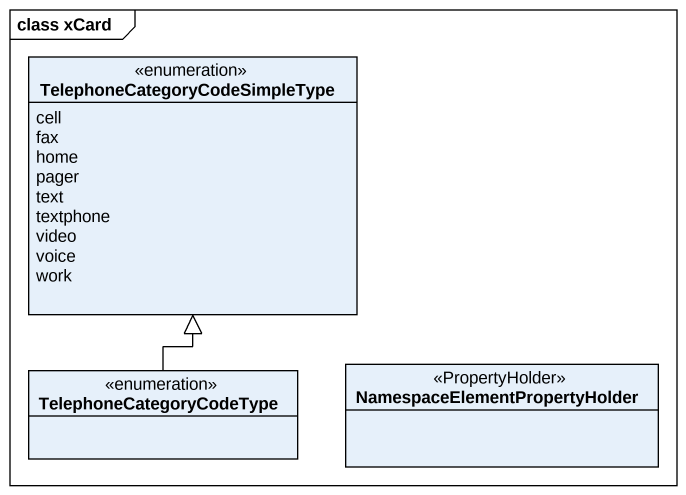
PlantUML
@startuml
mainframe class xCard
hide circle
hide empty members
enum "TelephoneCategoryCodeSimpleType" as TelephoneCategoryCodeSimpleT {
  cell
  fax
  home
  pager
  text
  textphone
  video
  voice
  work
}
enum TelephoneCategoryCodeType
class "NamespaceElementPropertyHolder" as NamespaceElementPropertyHold <<PropertyHolder>>
TelephoneCategoryCodeType -up-|> TelephoneCategoryCodeSimpleT
@enduml
